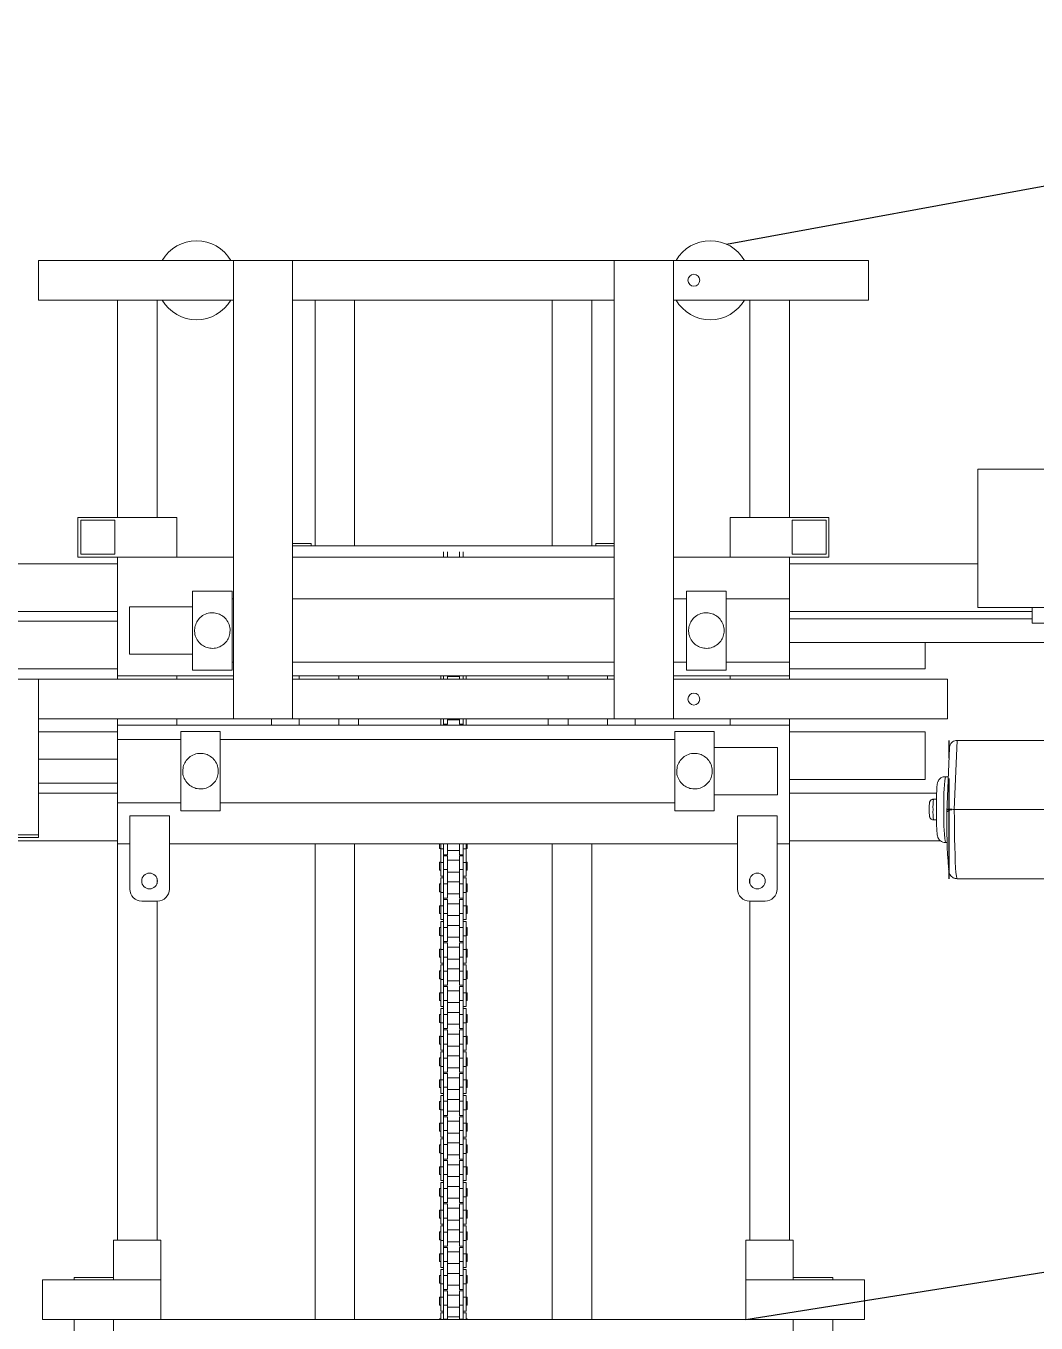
# Model space of a CAD drawing. Header units: millimetres. Extents: x 127 to 2222, y 23 to 864.
# Drawn here: x 261 to 388.8, y 612 to 776 of the extents above; entities that cross this region are included whole.
import ezdxf

# ---------------------------------------------------------------- set-up
doc = ezdxf.new("R2010")
doc.units = ezdxf.units.MM
doc.linetypes.add('CENTERX2', pattern=[20.32, 12.7, -2.54, 2.54, -2.54])

msp = doc.modelspace()

# ---------------------------------------------------------------- linework, layer by layer
for p, q in [((349.62, 748.42), (500.24, 776)), ((352.08, 612.46), (499.71, 635.8))]:
    msp.add_line(p, q)
at = {"color": 7, "linetype": 'Continuous', "lineweight": 15}
for p, q in [((262.58, 746.35), (262.58, 741.35)), ((287.24, 746.35), (262.58, 746.35)), ((287.24, 746.35), (287.24, 688.39)), ((287.24, 746.35), (294.74, 746.35)), ((294.74, 688.39), (294.74, 746.35)), ((335.43, 746.35), (294.74, 746.35)), ((335.43, 746.35), (335.43, 688.39)), ((335.43, 746.35), (342.93, 746.35)), ((342.93, 688.39), (342.93, 746.35)), ((367.58, 746.35), (342.93, 746.35)), ((367.58, 746.35), (367.58, 741.35)), ((287.24, 741.35), (262.58, 741.35)), ((272.58, 713.85), (272.58, 741.35)), ((277.58, 713.85), (277.58, 741.35)), ((335.43, 741.35), (294.74, 741.35)), ((297.58, 741.35), (297.58, 710.28)), ((302.58, 741.35), (302.58, 710.28)), ((327.58, 741.35), (327.58, 710.28)), ((332.58, 741.35), (332.58, 710.28)), ((367.58, 741.35), (342.93, 741.35)), ((352.58, 713.85), (352.58, 741.35)), ((357.58, 713.85), (357.58, 741.35)), ((381.41, 719.98), (381.41, 702.48)), ((405.19, 719.98), (381.41, 719.98)), ((267.58, 713.85), (267.58, 708.85)), ((280.08, 713.85), (267.58, 713.85)), ((272.23, 713.5), (267.93, 713.5)), ((267.93, 713.5), (267.93, 709.2)), ((272.23, 709.2), (272.23, 713.5)), ((280.08, 708.85), (280.08, 713.85)), ((350.08, 713.85), (362.58, 713.85)), ((350.08, 708.85), (350.08, 713.85)), ((357.93, 713.5), (362.23, 713.5)), ((357.93, 709.2), (357.93, 713.5)), ((362.23, 713.5), (362.23, 709.2)), ((362.58, 713.85), (362.58, 708.85)), ((297.08, 710.58), (294.74, 710.58)), ((335.43, 710.28), (294.74, 710.28)), ((297.08, 710.58), (297.08, 710.28)), ((335.43, 710.58), (333.08, 710.58)), ((333.08, 710.58), (333.08, 710.28)), ((267.58, 708.85), (272.58, 708.85)), ((267.93, 709.2), (272.23, 709.2)), ((272.58, 708.85), (272.58, 693.85)), ((287.24, 708.85), (272.58, 708.85)), ((335.43, 708.85), (294.74, 708.85)), ((313.83, 708.85), (313.83, 709.53)), ((314.33, 708.85), (314.33, 709.53)), ((315.83, 708.85), (315.83, 709.53)), ((316.33, 708.85), (316.33, 709.53)), ((357.58, 708.85), (342.93, 708.85)), ((357.58, 708.85), (357.58, 703.55)), ((362.58, 708.85), (357.58, 708.85)), ((362.23, 709.2), (357.93, 709.2)), ((255.8, 707.98), (272.58, 707.98)), ((357.58, 707.98), (381.41, 707.98)), ((287.08, 704.55), (282.08, 704.55)), ((282.08, 694.55), (282.08, 704.55)), ((287.08, 694.55), (287.08, 704.55)), ((349.58, 704.55), (344.58, 704.55)), ((344.58, 704.55), (344.58, 694.55)), ((349.58, 704.55), (349.58, 694.55)), ((255.8, 701.98), (272.58, 701.98)), ((274.08, 696.55), (274.08, 702.55)), ((282.08, 702.55), (274.08, 702.55)), ((287.24, 703.55), (287.08, 703.55)), ((335.43, 703.55), (294.74, 703.55)), ((344.58, 703.55), (342.93, 703.55)), ((357.58, 703.55), (349.58, 703.55)), ((357.58, 703.55), (357.58, 695.55)), ((357.58, 701.98), (388.3, 701.98)), ((395.92, 702.48), (381.41, 702.48)), ((388.3, 702.48), (388.3, 700.48)), ((272.58, 700.73), (254.16, 700.73)), ((388.3, 701.05), (357.58, 701.05)), ((398.3, 700.48), (388.3, 700.48)), ((357.58, 698.05), (389.8, 698.05)), ((374.77, 694.73), (374.77, 698.05)), ((282.08, 696.55), (274.08, 696.55)), ((287.08, 695.55), (287.24, 695.55)), ((294.74, 695.55), (335.43, 695.55)), ((342.93, 695.55), (344.58, 695.55)), ((349.58, 695.55), (357.58, 695.55)), ((357.58, 695.55), (357.58, 693.85)), ((272.58, 694.73), (245.77, 694.73)), ((287.24, 693.85), (272.58, 693.85)), ((272.58, 693.39), (272.58, 693.85)), ((280.08, 693.39), (280.08, 693.85)), ((282.08, 694.55), (287.08, 694.55)), ((335.43, 693.85), (294.74, 693.85)), ((295.58, 693.39), (295.58, 693.85)), ((300.58, 693.39), (300.58, 693.85)), ((303.08, 693.85), (303.08, 693.39)), ((313.48, 693.39), (313.48, 693.85)), ((313.83, 693.74), (313.83, 693.85)), ((313.83, 693.39), (313.83, 693.74)), ((314.33, 693.39), (314.33, 693.85)), ((314.33, 693.76), (315.83, 693.76)), ((315.83, 693.39), (315.83, 693.85)), ((316.33, 693.74), (316.33, 693.85)), ((316.33, 693.39), (316.33, 693.74)), ((316.68, 693.39), (316.68, 693.85)), ((327.08, 693.85), (327.08, 693.39)), ((329.58, 693.39), (329.58, 693.85)), ((334.58, 693.39), (334.58, 693.85)), ((357.58, 693.85), (342.93, 693.85)), ((344.58, 694.55), (349.58, 694.55)), ((350.08, 693.39), (350.08, 693.85)), ((374.77, 694.73), (357.58, 694.73)), ((357.58, 693.39), (357.58, 693.85)), ((262.58, 693.39), (252.58, 693.39)), ((262.58, 673.74), (262.58, 693.39)), ((287.24, 693.39), (262.58, 693.39)), ((335.43, 693.39), (294.74, 693.39)), ((377.58, 693.39), (342.93, 693.39)), ((377.58, 693.39), (377.58, 688.39)), ((287.24, 688.39), (262.58, 688.39)), ((272.58, 687.6), (272.58, 688.39)), ((357.58, 687.6), (272.58, 687.6)), ((272.58, 685.78), (272.58, 687.6)), ((280.08, 687.6), (280.08, 688.39)), ((287.24, 688.39), (294.74, 688.39)), ((292.08, 688.39), (292.08, 687.6)), ((335.43, 688.39), (294.74, 688.39)), ((295.58, 687.6), (295.58, 688.39)), ((300.58, 687.6), (300.58, 688.39)), ((303.08, 688.39), (303.08, 687.6)), ((313.48, 687.6), (313.48, 688.39)), ((313.83, 688.24), (313.83, 688.39)), ((313.83, 687.6), (313.83, 688.24)), ((313.83, 687.71), (314.33, 687.71)), ((314.33, 687.71), (314.33, 688.39)), ((314.33, 688.26), (315.83, 688.26)), ((315.83, 687.71), (315.83, 688.39)), ((315.83, 687.71), (316.33, 687.71)), ((316.33, 688.24), (316.33, 688.39)), ((316.33, 687.6), (316.33, 688.24)), ((316.68, 687.6), (316.68, 688.39)), ((327.08, 688.39), (327.08, 687.6)), ((329.58, 687.6), (329.58, 688.39)), ((334.58, 687.6), (334.58, 688.39)), ((335.43, 688.39), (342.93, 688.39)), ((338.08, 688.39), (338.08, 687.6)), ((377.58, 688.39), (342.93, 688.39)), ((350.08, 687.6), (350.08, 688.39)), ((357.58, 687.6), (357.58, 688.39)), ((357.58, 672.6), (357.58, 687.6)), ((272.58, 686.73), (262.58, 686.73)), ((280.58, 685.78), (272.58, 685.78)), ((272.58, 677.78), (272.58, 685.78)), ((285.58, 686.78), (280.58, 686.78)), ((280.58, 676.78), (280.58, 686.78)), ((285.58, 676.78), (285.58, 686.78)), ((343.08, 685.78), (285.58, 685.78)), ((348.08, 686.78), (343.08, 686.78)), ((343.08, 686.78), (343.08, 676.78)), ((348.08, 686.78), (348.08, 676.78)), ((374.77, 686.73), (357.58, 686.73)), ((374.77, 686.73), (374.77, 680.73)), ((378.81, 685.67), (378.45, 676.92)), ((378.81, 685.67), (405.26, 685.67)), ((348.08, 684.78), (356.08, 684.78)), ((356.08, 684.78), (356.08, 678.78)), ((377.83, 684.72), (377.49, 676.54)), ((272.58, 683.28), (262.58, 683.28)), ((374.77, 680.73), (357.58, 680.73)), ((377.68, 681.08), (377.31, 681.08)), ((262.58, 680.28), (272.58, 680.28)), ((262.58, 678.98), (272.58, 678.98)), ((357.58, 678.98), (376.22, 678.98)), ((272.58, 677.78), (280.58, 677.78)), ((272.58, 672.6), (272.58, 677.78)), ((285.58, 677.78), (343.08, 677.78)), ((348.08, 678.78), (356.08, 678.78)), ((376.2, 678.23), (375.82, 678.23)), ((274.14, 676.12), (279.14, 676.12)), ((274.14, 666.85), (274.14, 676.12)), ((279.14, 676.12), (279.14, 666.85)), ((280.58, 676.78), (285.58, 676.78)), ((343.08, 676.78), (348.08, 676.78)), ((351.03, 676.12), (351.03, 666.85)), ((356.03, 676.12), (351.03, 676.12)), ((356.03, 666.85), (356.03, 676.12)), ((378.45, 676.92), (404.9, 676.92)), ((375.82, 675.61), (376.2, 675.61)), ((262.58, 673.74), (252.58, 673.74)), ((262.58, 673.39), (252.58, 673.39)), ((257.61, 672.98), (272.58, 672.98)), ((262.58, 673.39), (262.58, 673.74)), ((272.58, 622.46), (272.58, 672.6)), ((274.14, 672.6), (272.58, 672.6)), ((351.03, 672.6), (279.14, 672.6)), ((297.58, 672.6), (297.58, 612.46)), ((302.58, 672.6), (302.58, 612.46)), ((313.33, 672.6), (313.33, 672.01)), ((313.48, 671.95), (313.48, 672.6)), ((313.83, 671.95), (313.83, 672.6)), ((314.33, 671.21), (314.33, 672.6)), ((315.83, 671.21), (315.83, 672.6)), ((316.33, 671.95), (316.33, 672.6)), ((316.68, 671.95), (316.68, 672.6)), ((316.83, 672.6), (316.83, 672.01)), ((327.58, 672.6), (327.58, 612.46)), ((332.58, 672.6), (332.58, 612.46)), ((357.58, 672.6), (356.03, 672.6)), ((357.58, 672.98), (376.7, 672.98)), ((357.58, 622.46), (357.58, 672.6)), ((377.31, 672.75), (377.54, 672.75)), ((313.33, 672.01), (313.48, 672.01)), ((313.48, 671.95), (313.83, 671.95)), ((313.48, 670.25), (313.48, 671.95)), ((313.83, 670.52), (313.83, 671.95)), ((313.83, 671.21), (314.33, 671.21)), ((314.33, 671.06), (313.83, 671.06)), ((314.33, 671.76), (315.83, 671.76)), ((314.33, 669.33), (314.33, 671.06)), ((315.83, 671.21), (316.33, 671.21)), ((316.33, 671.06), (315.83, 671.06)), ((315.83, 669.33), (315.83, 671.06)), ((316.68, 671.95), (316.33, 671.95)), ((316.33, 670.52), (316.33, 671.95)), ((316.68, 672.01), (316.83, 672.01)), ((316.68, 670.25), (316.68, 671.95)), ((313.48, 670.26), (313.33, 670.26)), ((313.33, 670.26), (313.33, 669.26)), ((313.33, 669.26), (313.48, 669.26)), ((313.48, 670.25), (313.83, 670.25)), ((313.48, 668.51), (313.48, 670.25)), ((313.83, 669.33), (313.83, 670.52)), ((313.83, 669.33), (314.33, 669.33)), ((313.83, 667.55), (313.83, 669.33)), ((315.83, 670.51), (314.33, 670.51)), ((314.33, 667.55), (314.33, 669.33)), ((316.33, 669.33), (315.83, 669.33)), ((315.83, 667.55), (315.83, 669.33)), ((316.33, 669.33), (316.33, 670.52)), ((316.68, 670.25), (316.33, 670.25)), ((316.33, 667.55), (316.33, 669.33)), ((316.83, 670.26), (316.68, 670.26)), ((316.68, 668.51), (316.68, 670.25)), ((316.68, 669.26), (316.83, 669.26)), ((316.83, 670.26), (316.83, 669.26)), ((277.58, 667.55), (277.58, 668.22)), ((313.48, 667.52), (313.33, 667.52)), ((313.33, 667.52), (313.33, 666.52)), ((313.48, 668.51), (313.83, 668.51)), ((313.83, 668.27), (313.48, 668.27)), ((313.48, 666.45), (313.48, 668.27)), ((313.83, 666.45), (313.83, 667.55)), ((313.83, 667.55), (314.33, 667.55)), ((314.33, 669.01), (315.83, 669.01)), ((315.83, 667.77), (314.33, 667.77)), ((314.33, 665.72), (314.33, 667.55)), ((316.33, 667.55), (315.83, 667.55)), ((315.83, 665.72), (315.83, 667.55)), ((316.33, 668.51), (316.68, 668.51)), ((316.68, 668.27), (316.33, 668.27)), ((316.33, 666.45), (316.33, 667.55)), ((316.68, 666.45), (316.68, 668.27)), ((316.83, 667.52), (316.68, 667.52)), ((316.83, 667.52), (316.83, 666.52)), ((352.58, 667.55), (352.58, 668.22)), ((378.81, 668.17), (404.91, 668.17)), ((313.33, 666.52), (313.48, 666.52)), ((313.48, 666.45), (313.83, 666.45)), ((313.48, 664.75), (313.48, 666.45)), ((313.83, 665.03), (313.83, 666.45)), ((314.33, 666.27), (315.83, 666.27)), ((316.68, 666.45), (316.33, 666.45)), ((316.33, 665.03), (316.33, 666.45)), ((316.68, 666.52), (316.83, 666.52)), ((316.68, 664.75), (316.68, 666.45)), ((277.64, 665.35), (275.64, 665.35)), ((277.58, 622.46), (277.58, 665.35)), ((313.48, 664.77), (313.33, 664.77)), ((313.33, 664.77), (313.33, 663.77)), ((313.48, 663.02), (313.48, 664.75)), ((313.48, 664.75), (313.83, 664.75)), ((313.83, 665.72), (314.33, 665.72)), ((314.33, 665.57), (313.83, 665.57)), ((313.83, 663.78), (313.83, 665.03)), ((314.33, 663.78), (314.33, 665.57)), ((315.83, 665.02), (314.33, 665.02)), ((315.83, 665.72), (316.33, 665.72)), ((316.33, 665.57), (315.83, 665.57)), ((315.83, 663.78), (315.83, 665.57)), ((316.33, 663.78), (316.33, 665.03)), ((316.68, 664.75), (316.33, 664.75)), ((316.83, 664.77), (316.68, 664.77)), ((316.68, 663.02), (316.68, 664.75)), ((316.83, 664.77), (316.83, 663.77)), ((352.53, 665.35), (354.53, 665.35)), ((352.58, 622.46), (352.58, 665.35)), ((313.33, 663.77), (313.48, 663.77)), ((313.48, 663.02), (313.83, 663.02)), ((313.83, 662.77), (313.48, 662.77)), ((313.48, 660.95), (313.48, 662.77)), ((313.83, 663.78), (314.33, 663.78)), ((313.83, 662), (313.83, 663.78)), ((314.33, 662), (314.33, 663.78)), ((314.33, 663.52), (315.83, 663.52)), ((316.33, 663.78), (315.83, 663.78)), ((315.83, 662), (315.83, 663.78)), ((316.33, 662), (316.33, 663.78)), ((316.33, 663.02), (316.68, 663.02)), ((316.68, 662.77), (316.33, 662.77)), ((316.68, 663.77), (316.83, 663.77)), ((316.68, 660.95), (316.68, 662.77)), ((313.48, 662.02), (313.33, 662.02)), ((313.33, 662.02), (313.33, 661.02)), ((313.33, 661.02), (313.48, 661.02)), ((313.48, 660.95), (313.83, 660.95)), ((313.48, 659.25), (313.48, 660.95)), ((313.83, 660.75), (313.83, 662)), ((313.83, 662), (314.33, 662)), ((315.83, 662.27), (314.33, 662.27)), ((314.33, 660.22), (314.33, 662)), ((316.33, 662), (315.83, 662)), ((315.83, 660.22), (315.83, 662)), ((316.33, 660.75), (316.33, 662)), ((316.68, 660.95), (316.33, 660.95)), ((316.83, 662.02), (316.68, 662.02)), ((316.68, 661.02), (316.83, 661.02)), ((316.68, 659.25), (316.68, 660.95)), ((316.83, 662.02), (316.83, 661.02)), ((313.83, 659.53), (313.83, 660.75)), ((313.83, 660.22), (314.33, 660.22)), ((314.33, 660.07), (313.83, 660.07)), ((313.83, 658.28), (313.83, 659.53)), ((314.33, 660.77), (315.83, 660.77)), ((314.33, 658.28), (314.33, 660.07)), ((315.83, 659.52), (314.33, 659.52)), ((315.83, 660.22), (316.33, 660.22)), ((316.33, 660.07), (315.83, 660.07)), ((315.83, 658.28), (315.83, 660.07)), ((316.33, 659.53), (316.33, 660.75)), ((316.33, 658.28), (316.33, 659.53)), ((313.48, 659.27), (313.33, 659.27)), ((313.33, 659.27), (313.33, 658.27)), ((313.33, 658.27), (313.48, 658.27)), ((313.48, 659.25), (313.83, 659.25)), ((313.48, 657.52), (313.48, 659.25)), ((313.83, 658.28), (314.33, 658.28)), ((313.83, 656.5), (313.83, 658.28)), ((314.33, 656.5), (314.33, 658.28)), ((314.33, 658.02), (315.83, 658.02)), ((316.33, 658.28), (315.83, 658.28)), ((315.83, 656.5), (315.83, 658.28)), ((316.68, 659.25), (316.33, 659.25)), ((316.33, 656.5), (316.33, 658.28)), ((316.83, 659.27), (316.68, 659.27)), ((316.68, 657.52), (316.68, 659.25)), ((316.68, 658.27), (316.83, 658.27)), ((316.83, 659.27), (316.83, 658.27)), ((313.48, 656.52), (313.33, 656.52)), ((313.33, 656.52), (313.33, 655.52)), ((313.48, 657.52), (313.83, 657.52)), ((313.83, 657.27), (313.48, 657.27)), ((313.48, 655.45), (313.48, 657.27)), ((313.83, 656.5), (314.33, 656.5)), ((313.83, 655.25), (313.83, 656.5)), ((315.83, 656.77), (314.33, 656.77)), ((314.33, 654.72), (314.33, 656.5)), ((316.33, 656.5), (315.83, 656.5)), ((315.83, 654.72), (315.83, 656.5)), ((316.33, 657.52), (316.68, 657.52)), ((316.68, 657.27), (316.33, 657.27)), ((316.33, 655.25), (316.33, 656.5)), ((316.68, 655.45), (316.68, 657.27)), ((316.83, 656.52), (316.68, 656.52)), ((316.83, 656.52), (316.83, 655.52)), ((313.33, 655.52), (313.48, 655.52)), ((313.48, 655.45), (313.83, 655.45)), ((313.48, 653.75), (313.48, 655.45)), ((313.83, 654.03), (313.83, 655.25)), ((313.83, 654.72), (314.33, 654.72)), ((314.33, 654.57), (313.83, 654.57)), ((314.33, 655.27), (315.83, 655.27)), ((314.33, 652.78), (314.33, 654.57)), ((315.83, 654.72), (316.33, 654.72)), ((316.33, 654.57), (315.83, 654.57)), ((315.83, 652.78), (315.83, 654.57)), ((316.68, 655.45), (316.33, 655.45)), ((316.33, 654.03), (316.33, 655.25)), ((316.68, 655.52), (316.83, 655.52)), ((316.68, 653.75), (316.68, 655.45)), ((313.48, 653.77), (313.33, 653.77)), ((313.33, 653.77), (313.33, 652.77)), ((313.33, 652.77), (313.48, 652.77)), ((313.48, 652.02), (313.48, 653.75)), ((313.48, 653.75), (313.83, 653.75)), ((313.83, 652.78), (313.83, 654.03)), ((313.83, 652.78), (314.33, 652.78)), ((313.83, 651), (313.83, 652.78)), ((315.83, 654.02), (314.33, 654.02)), ((314.33, 651), (314.33, 652.78)), ((316.33, 652.78), (315.83, 652.78)), ((315.83, 651), (315.83, 652.78)), ((316.33, 652.78), (316.33, 654.03)), ((316.68, 653.75), (316.33, 653.75)), ((316.33, 651), (316.33, 652.78)), ((316.83, 653.77), (316.68, 653.77)), ((316.68, 652.02), (316.68, 653.75)), ((316.68, 652.77), (316.83, 652.77)), ((316.83, 653.77), (316.83, 652.77)), ((313.48, 652.02), (313.83, 652.02)), ((313.83, 651.77), (313.48, 651.77)), ((313.48, 649.95), (313.48, 651.77)), ((314.33, 652.52), (315.83, 652.52)), ((315.83, 651.27), (314.33, 651.27)), ((316.33, 652.02), (316.68, 652.02)), ((316.68, 651.77), (316.33, 651.77)), ((316.68, 649.95), (316.68, 651.77)), ((313.48, 651.02), (313.33, 651.02)), ((313.33, 651.02), (313.33, 650.02)), ((313.33, 650.02), (313.48, 650.02)), ((313.48, 649.95), (313.83, 649.95)), ((313.48, 648.25), (313.48, 649.95)), ((313.83, 651), (314.33, 651)), ((313.83, 649.75), (313.83, 651)), ((313.83, 648.53), (313.83, 649.75)), ((314.33, 649.22), (314.33, 651)), ((314.33, 649.77), (315.83, 649.77)), ((316.33, 651), (315.83, 651)), ((315.83, 649.22), (315.83, 651)), ((316.33, 649.75), (316.33, 651)), ((316.68, 649.95), (316.33, 649.95)), ((316.33, 648.53), (316.33, 649.75)), ((316.83, 651.02), (316.68, 651.02)), ((316.68, 650.02), (316.83, 650.02)), ((316.68, 648.25), (316.68, 649.95)), ((316.83, 651.02), (316.83, 650.02)), ((313.48, 648.27), (313.33, 648.27)), ((313.33, 648.27), (313.33, 647.27)), ((313.48, 646.52), (313.48, 648.25)), ((313.48, 648.25), (313.83, 648.25)), ((313.83, 649.22), (314.33, 649.22)), ((314.33, 649.07), (313.83, 649.07)), ((313.83, 647.28), (313.83, 648.53)), ((314.33, 647.28), (314.33, 649.07)), ((315.83, 648.52), (314.33, 648.52)), ((315.83, 649.22), (316.33, 649.22)), ((316.33, 649.07), (315.83, 649.07)), ((315.83, 647.28), (315.83, 649.07)), ((316.33, 647.28), (316.33, 648.53)), ((316.68, 648.25), (316.33, 648.25)), ((316.83, 648.27), (316.68, 648.27)), ((316.68, 646.52), (316.68, 648.25)), ((316.83, 648.27), (316.83, 647.27)), ((313.33, 647.27), (313.48, 647.27)), ((313.48, 646.52), (313.83, 646.52)), ((313.83, 646.27), (313.48, 646.27)), ((313.48, 644.45), (313.48, 646.27)), ((313.83, 647.28), (314.33, 647.28)), ((313.83, 645.5), (313.83, 647.28)), ((314.33, 645.5), (314.33, 647.28)), ((314.33, 647.02), (315.83, 647.02)), ((316.33, 647.28), (315.83, 647.28)), ((315.83, 645.5), (315.83, 647.28)), ((316.33, 645.5), (316.33, 647.28)), ((316.33, 646.52), (316.68, 646.52)), ((316.68, 646.27), (316.33, 646.27)), ((316.68, 647.27), (316.83, 647.27)), ((316.68, 644.45), (316.68, 646.27)), ((313.48, 645.52), (313.33, 645.52)), ((313.33, 645.52), (313.33, 644.52)), ((313.83, 645.5), (314.33, 645.5)), ((313.83, 644.25), (313.83, 645.5)), ((315.83, 645.77), (314.33, 645.77)), ((314.33, 643.72), (314.33, 645.5)), ((316.33, 645.5), (315.83, 645.5)), ((315.83, 643.72), (315.83, 645.5)), ((316.33, 644.25), (316.33, 645.5)), ((316.83, 645.52), (316.68, 645.52)), ((316.83, 645.52), (316.83, 644.52)), ((313.33, 644.52), (313.48, 644.52)), ((313.48, 644.45), (313.83, 644.45)), ((313.48, 642.75), (313.48, 644.45)), ((313.83, 643.03), (313.83, 644.25)), ((313.83, 643.72), (314.33, 643.72)), ((314.33, 643.57), (313.83, 643.57)), ((313.83, 641.83), (313.83, 643.03)), ((314.33, 644.27), (315.83, 644.27)), ((314.33, 641.83), (314.33, 643.57)), ((315.83, 643.02), (314.33, 643.02)), ((315.83, 643.72), (316.33, 643.72)), ((316.33, 643.57), (315.83, 643.57)), ((315.83, 641.83), (315.83, 643.57)), ((316.68, 644.45), (316.33, 644.45)), ((316.33, 643.03), (316.33, 644.25)), ((316.33, 641.83), (316.33, 643.03)), ((316.68, 644.52), (316.83, 644.52)), ((316.68, 642.75), (316.68, 644.45)), ((313.48, 642.77), (313.33, 642.77)), ((313.33, 642.77), (313.33, 641.77)), ((313.33, 641.77), (313.48, 641.77)), ((313.48, 642.75), (313.83, 642.75)), ((313.48, 641.02), (313.48, 642.75)), ((313.83, 641.83), (314.33, 641.83)), ((313.83, 640.05), (313.83, 641.83)), ((314.33, 640.05), (314.33, 641.83)), ((314.33, 641.52), (315.83, 641.52)), ((316.33, 641.83), (315.83, 641.83)), ((315.83, 640.05), (315.83, 641.83)), ((316.68, 642.75), (316.33, 642.75)), ((316.33, 640.05), (316.33, 641.83)), ((316.83, 642.77), (316.68, 642.77)), ((316.68, 641.02), (316.68, 642.75)), ((316.68, 641.77), (316.83, 641.77)), ((316.83, 642.77), (316.83, 641.77)), ((313.48, 640.02), (313.33, 640.02)), ((313.33, 640.02), (313.33, 639.02)), ((313.48, 641.02), (313.83, 641.02)), ((313.83, 640.77), (313.48, 640.77)), ((313.48, 638.95), (313.48, 640.77)), ((313.83, 640.05), (314.33, 640.05)), ((313.83, 638.95), (313.83, 640.05)), ((315.83, 640.27), (314.33, 640.27)), ((314.33, 638.22), (314.33, 640.05)), ((316.33, 640.05), (315.83, 640.05)), ((315.83, 638.22), (315.83, 640.05)), ((316.33, 641.02), (316.68, 641.02)), ((316.68, 640.77), (316.33, 640.77)), ((316.33, 638.95), (316.33, 640.05)), ((316.68, 638.95), (316.68, 640.77)), ((316.83, 640.02), (316.68, 640.02)), ((316.83, 640.02), (316.83, 639.02)), ((313.33, 639.02), (313.48, 639.02)), ((313.48, 638.95), (313.83, 638.95)), ((313.48, 637.26), (313.48, 638.95)), ((313.83, 637.53), (313.83, 638.95)), ((313.83, 638.22), (314.33, 638.22)), ((314.33, 638.07), (313.83, 638.07)), ((314.33, 638.77), (315.83, 638.77)), ((314.33, 636.33), (314.33, 638.07)), ((315.83, 638.22), (316.33, 638.22)), ((316.33, 638.07), (315.83, 638.07)), ((315.83, 636.33), (315.83, 638.07)), ((316.68, 638.95), (316.33, 638.95)), ((316.33, 637.53), (316.33, 638.95)), ((316.68, 639.02), (316.83, 639.02)), ((316.68, 637.26), (316.68, 638.95)), ((313.48, 637.27), (313.33, 637.27)), ((313.33, 637.27), (313.33, 636.27)), ((313.48, 637.26), (313.83, 637.26)), ((313.48, 635.52), (313.48, 637.26)), ((313.83, 636.33), (313.83, 637.53)), ((315.83, 637.52), (314.33, 637.52)), ((316.33, 636.33), (316.33, 637.53)), ((316.68, 637.26), (316.33, 637.26)), ((316.83, 637.27), (316.68, 637.27)), ((316.68, 635.52), (316.68, 637.26)), ((316.83, 637.27), (316.83, 636.27)), ((313.33, 636.27), (313.48, 636.27)), ((313.48, 635.52), (313.83, 635.52)), ((313.83, 635.27), (313.48, 635.27)), ((313.48, 633.45), (313.48, 635.27)), ((313.83, 636.33), (314.33, 636.33)), ((313.83, 634.56), (313.83, 636.33)), ((314.33, 634.56), (314.33, 636.33)), ((314.33, 636.02), (315.83, 636.02)), ((315.83, 634.77), (314.33, 634.77)), ((316.33, 636.33), (315.83, 636.33)), ((315.83, 634.56), (315.83, 636.33)), ((316.33, 634.56), (316.33, 636.33)), ((316.33, 635.52), (316.68, 635.52)), ((316.68, 635.27), (316.33, 635.27)), ((316.68, 636.27), (316.83, 636.27)), ((316.68, 633.45), (316.68, 635.27)), ((313.48, 634.52), (313.33, 634.52)), ((313.33, 634.52), (313.33, 633.52)), ((313.33, 633.52), (313.48, 633.52)), ((313.48, 633.45), (313.83, 633.45)), ((313.48, 631.76), (313.48, 633.45)), ((313.83, 633.25), (313.83, 634.56)), ((313.83, 634.56), (314.33, 634.56)), ((313.83, 632.03), (313.83, 633.25)), ((314.33, 632.72), (314.33, 634.56)), ((314.33, 633.27), (315.83, 633.27)), ((316.33, 634.56), (315.83, 634.56)), ((315.83, 632.72), (315.83, 634.56)), ((316.33, 633.25), (316.33, 634.56)), ((316.68, 633.45), (316.33, 633.45)), ((316.33, 632.03), (316.33, 633.25)), ((316.83, 634.52), (316.68, 634.52)), ((316.68, 633.52), (316.83, 633.52)), ((316.68, 631.76), (316.68, 633.45)), ((316.83, 634.52), (316.83, 633.52)), ((313.48, 631.77), (313.33, 631.77)), ((313.33, 631.77), (313.33, 630.77)), ((313.48, 630.02), (313.48, 631.76)), ((313.48, 631.76), (313.83, 631.76)), ((313.83, 632.72), (314.33, 632.72)), ((314.33, 632.57), (313.83, 632.57)), ((313.83, 630.78), (313.83, 632.03)), ((314.33, 630.78), (314.33, 632.57)), ((315.83, 632.02), (314.33, 632.02)), ((315.83, 632.72), (316.33, 632.72)), ((316.33, 632.57), (315.83, 632.57)), ((315.83, 630.78), (315.83, 632.57)), ((316.33, 630.78), (316.33, 632.03)), ((316.68, 631.76), (316.33, 631.76)), ((316.83, 631.77), (316.68, 631.77)), ((316.68, 630.02), (316.68, 631.76)), ((316.83, 631.77), (316.83, 630.77)), ((313.33, 630.77), (313.48, 630.77)), ((313.48, 630.02), (313.83, 630.02)), ((313.83, 630.78), (314.33, 630.78)), ((313.83, 629.01), (313.83, 630.78)), ((314.33, 629.01), (314.33, 630.78)), ((314.33, 630.52), (315.83, 630.52)), ((316.33, 630.78), (315.83, 630.78)), ((315.83, 629.01), (315.83, 630.78)), ((316.33, 629.01), (316.33, 630.78)), ((316.33, 630.02), (316.68, 630.02)), ((316.68, 630.77), (316.83, 630.77)), ((313.48, 629.02), (313.33, 629.02)), ((313.33, 629.02), (313.33, 628.02)), ((313.83, 629.77), (313.48, 629.77)), ((313.48, 627.95), (313.48, 629.77)), ((313.83, 629.01), (314.33, 629.01)), ((313.83, 627.75), (313.83, 629.01)), ((315.83, 629.27), (314.33, 629.27)), ((314.33, 627.22), (314.33, 629.01)), ((316.33, 629.01), (315.83, 629.01)), ((315.83, 627.22), (315.83, 629.01)), ((316.68, 629.77), (316.33, 629.77)), ((316.33, 627.75), (316.33, 629.01)), ((316.68, 627.95), (316.68, 629.77)), ((316.83, 629.02), (316.68, 629.02)), ((316.83, 629.02), (316.83, 628.02)), ((313.33, 628.02), (313.48, 628.02)), ((313.48, 627.95), (313.83, 627.95)), ((313.48, 626.26), (313.48, 627.95)), ((313.83, 626.53), (313.83, 627.75)), ((313.83, 627.22), (314.33, 627.22)), ((314.33, 627.07), (313.83, 627.07)), ((313.83, 625.28), (313.83, 626.53)), ((314.33, 627.77), (315.83, 627.77)), ((314.33, 625.28), (314.33, 627.07)), ((315.83, 626.52), (314.33, 626.52)), ((315.83, 627.22), (316.33, 627.22)), ((316.33, 627.07), (315.83, 627.07)), ((315.83, 625.28), (315.83, 627.07)), ((316.68, 627.95), (316.33, 627.95)), ((316.33, 626.53), (316.33, 627.75)), ((316.33, 625.28), (316.33, 626.53)), ((316.68, 628.02), (316.83, 628.02)), ((316.68, 626.26), (316.68, 627.95)), ((313.48, 626.27), (313.33, 626.27)), ((313.33, 626.27), (313.33, 625.27)), ((313.33, 625.27), (313.48, 625.27)), ((313.48, 624.52), (313.48, 626.26)), ((313.48, 626.26), (313.83, 626.26)), ((313.83, 625.28), (314.33, 625.28)), ((313.83, 623.51), (313.83, 625.28)), ((314.33, 623.51), (314.33, 625.28)), ((314.33, 625.02), (315.83, 625.02)), ((316.33, 625.28), (315.83, 625.28)), ((315.83, 623.51), (315.83, 625.28)), ((316.68, 626.26), (316.33, 626.26)), ((316.33, 623.51), (316.33, 625.28)), ((316.83, 626.27), (316.68, 626.27)), ((316.68, 624.52), (316.68, 626.26)), ((316.68, 625.27), (316.83, 625.27)), ((316.83, 626.27), (316.83, 625.27)), ((313.48, 623.52), (313.33, 623.52)), ((313.33, 623.52), (313.33, 622.52)), ((313.48, 624.52), (313.83, 624.52)), ((313.83, 624.27), (313.48, 624.27)), ((313.48, 622.45), (313.48, 624.27)), ((313.83, 622.25), (313.83, 623.51)), ((313.83, 623.51), (314.33, 623.51)), ((315.83, 623.77), (314.33, 623.77)), ((314.33, 621.72), (314.33, 623.51)), ((316.33, 623.51), (315.83, 623.51)), ((315.83, 621.72), (315.83, 623.51)), ((316.33, 624.52), (316.68, 624.52)), ((316.68, 624.27), (316.33, 624.27)), ((316.33, 622.25), (316.33, 623.51)), ((316.68, 622.45), (316.68, 624.27)), ((316.83, 623.52), (316.68, 623.52)), ((316.83, 623.52), (316.83, 622.52)), ((278.08, 622.46), (272.08, 622.46)), ((272.08, 617.46), (272.08, 622.46)), ((278.08, 617.46), (278.08, 622.46)), ((313.33, 622.52), (313.48, 622.52)), ((313.48, 622.45), (313.83, 622.45)), ((313.48, 620.76), (313.48, 622.45)), ((313.83, 621.03), (313.83, 622.25)), ((313.83, 621.72), (314.33, 621.72)), ((314.33, 622.27), (315.83, 622.27)), ((315.83, 621.72), (316.33, 621.72)), ((316.68, 622.45), (316.33, 622.45)), ((316.33, 621.03), (316.33, 622.25)), ((316.68, 622.52), (316.83, 622.52)), ((316.68, 620.76), (316.68, 622.45)), ((352.08, 622.46), (358.08, 622.46)), ((352.08, 617.46), (352.08, 622.46)), ((358.08, 617.46), (358.08, 622.46)), ((313.48, 620.77), (313.33, 620.77)), ((313.33, 620.77), (313.33, 619.77)), ((313.48, 619.02), (313.48, 620.76)), ((313.48, 620.76), (313.83, 620.76)), ((314.33, 621.57), (313.83, 621.57)), ((313.83, 619.78), (313.83, 621.03)), ((314.33, 619.78), (314.33, 621.57)), ((315.83, 621.02), (314.33, 621.02)), ((316.33, 621.57), (315.83, 621.57)), ((315.83, 619.78), (315.83, 621.57)), ((316.33, 619.78), (316.33, 621.03)), ((316.68, 620.76), (316.33, 620.76)), ((316.83, 620.77), (316.68, 620.77)), ((316.68, 619.02), (316.68, 620.76)), ((316.83, 620.77), (316.83, 619.77)), ((313.33, 619.77), (313.48, 619.77)), ((313.48, 619.02), (313.83, 619.02)), ((313.83, 618.77), (313.48, 618.77)), ((313.48, 616.95), (313.48, 618.77)), ((313.83, 619.78), (314.33, 619.78)), ((313.83, 618.01), (313.83, 619.78)), ((314.33, 618.01), (314.33, 619.78)), ((314.33, 619.52), (315.83, 619.52)), ((316.33, 619.78), (315.83, 619.78)), ((315.83, 618.01), (315.83, 619.78)), ((316.33, 618.01), (316.33, 619.78)), ((316.33, 619.02), (316.68, 619.02)), ((316.68, 618.77), (316.33, 618.77)), ((316.68, 619.77), (316.83, 619.77)), ((316.68, 616.95), (316.68, 618.77)), ((263.08, 612.46), (263.08, 617.46)), ((263.08, 617.46), (278.08, 617.46)), ((272.08, 617.75), (267.08, 617.75)), ((267.08, 617.75), (267.08, 617.46)), ((278.08, 612.46), (278.08, 617.46)), ((313.48, 618.02), (313.33, 618.02)), ((313.33, 618.02), (313.33, 617.02)), ((313.33, 617.02), (313.48, 617.02)), ((313.48, 616.95), (313.83, 616.95)), ((313.48, 615.26), (313.48, 616.95)), ((313.83, 616.75), (313.83, 618.01)), ((313.83, 618.01), (314.33, 618.01)), ((313.83, 615.53), (313.83, 616.75)), ((315.83, 618.27), (314.33, 618.27)), ((314.33, 616.22), (314.33, 618.01)), ((314.33, 616.77), (315.83, 616.77)), ((316.33, 618.01), (315.83, 618.01)), ((315.83, 616.22), (315.83, 618.01)), ((316.33, 616.75), (316.33, 618.01)), ((316.68, 616.95), (316.33, 616.95)), ((316.33, 615.53), (316.33, 616.75)), ((316.83, 618.02), (316.68, 618.02)), ((316.68, 617.02), (316.83, 617.02)), ((316.68, 615.26), (316.68, 616.95)), ((316.83, 618.02), (316.83, 617.02)), ((367.08, 617.46), (352.08, 617.46)), ((352.08, 612.46), (352.08, 617.46)), ((363.08, 617.75), (358.08, 617.75)), ((363.08, 617.75), (363.08, 617.46)), ((367.08, 612.46), (367.08, 617.46)), ((313.48, 615.27), (313.33, 615.27)), ((313.33, 615.27), (313.33, 614.27)), ((313.48, 613.52), (313.48, 615.26)), ((313.48, 615.26), (313.83, 615.26)), ((313.83, 616.22), (314.33, 616.22)), ((314.33, 616.07), (313.83, 616.07)), ((313.83, 614.28), (313.83, 615.53)), ((314.33, 614.28), (314.33, 616.07)), ((315.83, 615.52), (314.33, 615.52)), ((315.83, 616.22), (316.33, 616.22)), ((316.33, 616.07), (315.83, 616.07)), ((315.83, 614.28), (315.83, 616.07)), ((316.33, 614.28), (316.33, 615.53)), ((316.68, 615.26), (316.33, 615.26)), ((316.83, 615.27), (316.68, 615.27)), ((316.68, 613.52), (316.68, 615.26)), ((316.83, 615.27), (316.83, 614.27)), ((313.33, 614.27), (313.48, 614.27)), ((313.48, 613.52), (313.83, 613.52)), ((313.83, 614.28), (314.33, 614.28)), ((313.83, 612.51), (313.83, 614.28)), ((314.33, 612.51), (314.33, 614.28)), ((314.33, 614.02), (315.83, 614.02)), ((316.33, 614.28), (315.83, 614.28)), ((315.83, 612.51), (315.83, 614.28)), ((316.33, 612.51), (316.33, 614.28)), ((316.33, 613.52), (316.68, 613.52)), ((316.68, 614.27), (316.83, 614.27)), ((263.08, 612.46), (272.08, 612.46)), ((267.08, 612.46), (267.08, 608.26)), ((358.08, 612.46), (272.08, 612.46)), ((272.08, 612.46), (272.08, 607.46)), ((313.48, 612.52), (313.33, 612.52)), ((313.33, 612.52), (313.33, 612.46)), ((313.83, 613.27), (313.48, 613.27)), ((313.48, 612.46), (313.48, 613.27)), ((313.83, 612.51), (314.33, 612.51)), ((313.83, 612.46), (313.83, 612.51)), ((315.83, 612.77), (314.33, 612.77)), ((314.33, 612.46), (314.33, 612.51)), ((316.33, 612.51), (315.83, 612.51)), ((315.83, 612.46), (315.83, 612.51)), ((316.68, 613.27), (316.33, 613.27)), ((316.33, 612.46), (316.33, 612.51)), ((316.68, 612.46), (316.68, 613.27)), ((316.83, 612.52), (316.68, 612.52)), ((316.83, 612.52), (316.83, 612.46)), ((358.08, 612.46), (358.08, 607.46)), ((367.08, 612.46), (358.08, 612.46)), ((363.08, 612.46), (363.08, 608.26))]:
    msp.add_line(p, q, dxfattribs=at)
at = {"color": 7, "linetype": 'CENTERX2'}
for p, q in [((377.81, 668.17), (377.81, 685.67)), ((378.17, 676.92), (377.45, 676.92))]:
    msp.add_line(p, q, dxfattribs=at)
at = {"color": 7, "linetype": 'Continuous', "lineweight": 15, "flags": 128}
msp.add_lwpolyline([(378.45, 676.92), (378.46, 675.67), (378.47, 674.45), (378.49, 673.28), (378.51, 672.19), (378.54, 671.19), (378.58, 670.31), (378.62, 669.56), (378.66, 668.96), (378.71, 668.52), (378.76, 668.26), (378.81, 668.17)], dxfattribs=at)
at = {"color": 7, "linetype": 'Continuous', "lineweight": 15}
for centre, radius in [((345.5, 743.85), 0.75), ((345.5, 690.89), 0.75), ((276.64, 667.89), 1), ((353.53, 667.89), 1)]:
    msp.add_circle(centre, radius, dxfattribs=at)
for centre, radius, start, end in [((282.58, 743.85), 5, 90, 150), ((282.58, 743.85), 5, 30, 90), ((347.58, 743.85), 5, 90, 150), ((347.58, 743.85), 5, 30, 90), ((282.58, 743.85), 5, 210, 330), ((347.58, 743.85), 5, 210, 330), ((453.43, 675.44), 75.94, 179.1907, 184.471), ((275.64, 666.85), 1.5, 180, 270), ((277.64, 666.85), 1.5, 270, 0), ((352.53, 666.85), 1.5, 180, 270), ((354.53, 666.85), 1.5, 270, 0)]:
    msp.add_arc(centre, radius, start, end, dxfattribs=at)
at = {"color": 8, "linetype": 'Continuous', "lineweight": 15}
for centre, radius, start, end in [((400.78, 678.03), 23.66, 172.5876, 182.6936), ((383.05, 677.28), 7.3, 172.4829, 182.7982), ((381.69, 676.51), 5.94, 176.0194, 188.6995), ((400.78, 675.81), 23.66, 177.3064, 187.4124)]:
    msp.add_arc(centre, radius, start, end, dxfattribs=at)
at = {"color": 7, "linetype": 'Continuous', "lineweight": 15}
for points, knots in [([(286.83, 699.55), (286.81, 699.31), (286.77, 698.84), (286.42, 698.19), (285.89, 697.67), (285.2, 697.34), (284.44, 697.27), (283.74, 697.43), (283.12, 697.79), (282.63, 698.35), (282.34, 699.07), (282.31, 699.82), (282.51, 700.52), (282.91, 701.12), (283.5, 701.58), (284.24, 701.82), (284.98, 701.81), (285.65, 701.57), (286.23, 701.14), (286.66, 700.52), (286.82, 699.94), (286.83, 699.62), (286.83, 699.55)], [0, 0, 0, 0, 0.050176, 0.100253, 0.152934, 0.208707, 0.261446, 0.309355, 0.358388, 0.412326, 0.467882, 0.519459, 0.567975, 0.618031, 0.672213, 0.727715, 0.778413, 0.825954, 0.876597, 0.931816, 0.98638, 1, 1, 1, 1]), ([(349.33, 699.55), (349.31, 699.31), (349.27, 698.84), (348.92, 698.19), (348.39, 697.67), (347.7, 697.34), (346.94, 697.27), (346.24, 697.43), (345.62, 697.79), (345.13, 698.35), (344.84, 699.07), (344.81, 699.82), (345.01, 700.52), (345.41, 701.12), (346, 701.58), (346.74, 701.82), (347.48, 701.81), (348.15, 701.57), (348.73, 701.14), (349.16, 700.52), (349.32, 699.94), (349.33, 699.62), (349.33, 699.55)], [0, 0, 0, 0, 0.050176, 0.100253, 0.152935, 0.208707, 0.261446, 0.309355, 0.358387, 0.412327, 0.467882, 0.519459, 0.567975, 0.618031, 0.672213, 0.727715, 0.778412, 0.825954, 0.876598, 0.931816, 0.98638, 1, 1, 1, 1]), ([(378.81, 685.67), (378.71, 685.66), (378.5, 685.64), (378.21, 685.49), (377.99, 685.26), (377.86, 684.99), (377.84, 684.8), (377.84, 684.72)], [0, 0, 0, 0, 0.201473, 0.402723, 0.610128, 0.832582, 1, 1, 1, 1]), ([(280.83, 681.78), (280.86, 682.02), (280.9, 682.5), (281.25, 683.14), (281.78, 683.66), (282.47, 683.99), (283.23, 684.06), (283.93, 683.9), (284.54, 683.54), (285.04, 682.98), (285.33, 682.26), (285.36, 681.51), (285.16, 680.81), (284.76, 680.21), (284.16, 679.75), (283.43, 679.51), (282.68, 679.53), (282.01, 679.76), (281.43, 680.19), (281, 680.81), (280.84, 681.39), (280.84, 681.71), (280.83, 681.78)], [0, 0, 0, 0, 0.050176, 0.100253, 0.152934, 0.208707, 0.261445, 0.309355, 0.358388, 0.412326, 0.467882, 0.519459, 0.567975, 0.61803, 0.672213, 0.727714, 0.778413, 0.825954, 0.876597, 0.931816, 0.986379, 1, 1, 1, 1]), ([(343.33, 681.78), (343.36, 682.02), (343.4, 682.5), (343.75, 683.14), (344.28, 683.66), (344.97, 683.99), (345.73, 684.06), (346.43, 683.9), (347.04, 683.54), (347.54, 682.98), (347.83, 682.26), (347.86, 681.51), (347.66, 680.81), (347.26, 680.21), (346.66, 679.75), (345.93, 679.51), (345.18, 679.53), (344.51, 679.76), (343.93, 680.19), (343.5, 680.81), (343.34, 681.39), (343.34, 681.71), (343.33, 681.78)], [0, 0, 0, 0, 0.0501759, 0.1002526, 0.1529342, 0.2087066, 0.2614454, 0.3093546, 0.3583873, 0.4123265, 0.4678816, 0.519459, 0.5679745, 0.6180306, 0.6722128, 0.7277146, 0.7784127, 0.8259537, 0.8765971, 0.9318161, 0.9863794, 1, 1, 1, 1]), ([(377.31, 681.07), (377.22, 681.07), (377.03, 681.07), (376.77, 680.94), (376.56, 680.76), (376.43, 680.58), (376.36, 680.42), (376.32, 680.29), (376.29, 680.15), (376.27, 679.96), (376.24, 679.65), (376.22, 679.18), (376.2, 678.6), (376.19, 677.93), (376.18, 677.36), (376.18, 677.02), (376.18, 676.92)], [0, 0, 0, 0, 0.042644, 0.095942, 0.14015, 0.178492, 0.211506, 0.242222, 0.283482, 0.356174, 0.477039, 0.592205, 0.713431, 0.832378, 0.95053, 1, 1, 1, 1]), ([(375.81, 678.22), (375.77, 678.22), (375.67, 678.22), (375.54, 678.16), (375.44, 678.07), (375.38, 677.98), (375.34, 677.9), (375.32, 677.83), (375.31, 677.78), (375.3, 677.68), (375.29, 677.52), (375.28, 677.22), (375.28, 677.02), (375.28, 676.92)], [0, 0, 0, 0, 0.0684546, 0.1522709, 0.2213174, 0.2803645, 0.3301242, 0.3699331, 0.40871, 0.473057, 0.6763457, 0.8434621, 1, 1, 1, 1]), ([(375.28, 676.92), (375.28, 676.86), (375.28, 676.69), (375.29, 676.43), (375.3, 676.2), (375.31, 676.09), (375.32, 676), (375.36, 675.9), (375.42, 675.79), (375.53, 675.69), (375.67, 675.62), (375.77, 675.62), (375.82, 675.61)], [0, 0, 0, 0, 0.09878, 0.265979, 0.439824, 0.583705, 0.637037, 0.694594, 0.760824, 0.841167, 0.932639, 1, 1, 1, 1]), ([(376.18, 676.92), (376.18, 676.79), (376.18, 676.43), (376.19, 675.84), (376.2, 675.19), (376.22, 674.61), (376.25, 674.14), (376.27, 673.84), (376.3, 673.65), (376.34, 673.48), (376.42, 673.27), (376.59, 673.04), (376.84, 672.85), (377.11, 672.75), (377.27, 672.77), (377.32, 672.77)], [0, 0, 0, 0, 0.061518, 0.179155, 0.297147, 0.415666, 0.535472, 0.659091, 0.729182, 0.774837, 0.818857, 0.864917, 0.918824, 0.978441, 1, 1, 1, 1]), ([(377.49, 676.52), (377.49, 676.52), (377.49, 676.55), (377.51, 676.64), (377.64, 676.75), (377.86, 676.84), (378.14, 676.91), (378.35, 676.91), (378.45, 676.92)], [0, 0, 0, 0, 0.003176, 0.199559, 0.413423, 0.61282, 0.806305, 1, 1, 1, 1]), ([(377.73, 669.4), (377.74, 669.31), (377.76, 669.15), (377.8, 668.97), (377.87, 668.77), (378, 668.56), (378.22, 668.34), (378.51, 668.19), (378.72, 668.19), (378.81, 668.18)], [0, 0, 0, 0, 0.2418624, 0.4466938, 0.5720235, 0.6775946, 0.7880597, 0.9098674, 1, 1, 1, 1])]:
    msp.add_open_spline(points, degree=3, knots=knots, dxfattribs=at)

doc.saveas('drawing.dxf')
